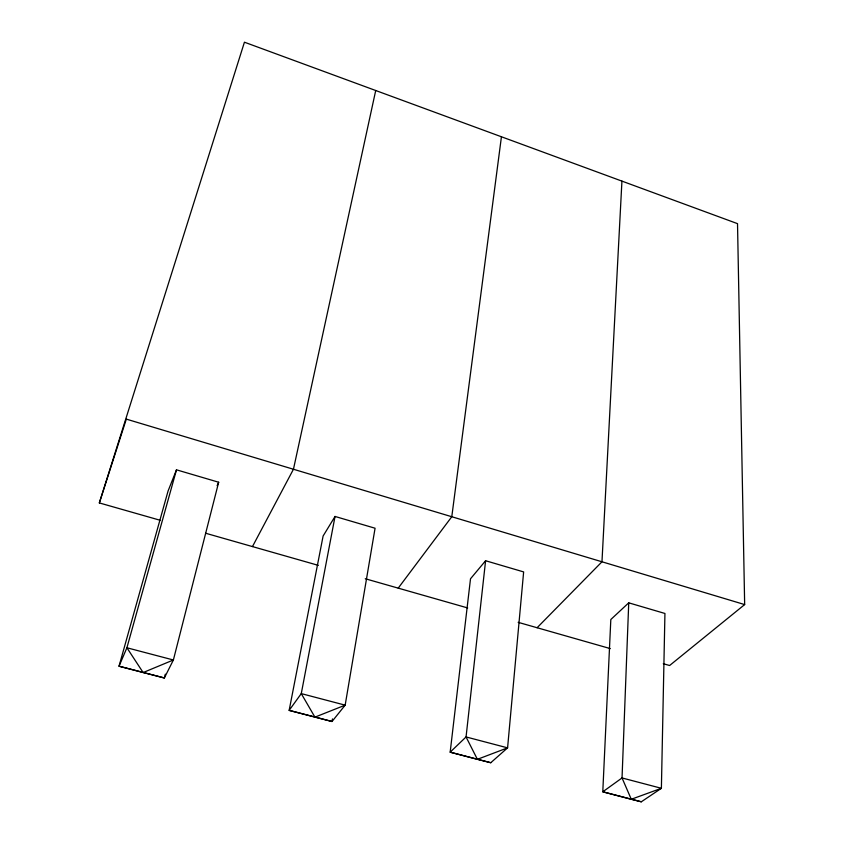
<?xml version="1.0" encoding="UTF-8"?>
<svg xmlns="http://www.w3.org/2000/svg" width="844" height="844" viewBox="0 0 844 844"><rect width="100%" height="100%" fill="white"/><g stroke="black" fill="none" stroke-linecap="round" stroke-linejoin="round"><path stroke-width="1.27" d="M628.738 602.827L622.039 777.946L631.28 799.279L641.313 801.8L661.39 788.296L664.935 613.472L628.738 602.827L610.824 619.517L602.785 791.799L631.28 799.279L661.39 788.296L622.039 777.946L602.785 791.799L641.313 801.8M621.933 181.112L601.972 561.788L537.101 627.736M485.595 560.732L466.057 736.939L477.387 759.326L490.775 762.723L507.582 747.858L523.639 571.915L485.595 560.732L470.509 578.784L450.168 752.173L477.387 759.326L507.582 747.858L466.057 736.939L450.168 752.173L490.775 762.723M501.431 136.77L451.783 516.739L398.21 588.141M332.473 718.919L332.019 721.504L289.154 710.374L323.115 536.003L335.036 516.454L375.074 528.228L345.164 705.151L332.019 721.504L289.154 710.374L301.276 693.61L335.036 516.454M375.717 90.508L293.448 469.253L252.462 546.585M218.67 482.23L173.379 659.987L164.348 677.975L119.025 666.211L168.072 491.008L176.491 469.823L218.67 482.23L217.108 485.68M165.318 674.166L164.348 677.975L119.025 666.211L126.906 647.77L176.491 469.823M160.086 520.252L99.339 502.929L244.433 42.2L737.519 223.649L744.661 604.578L669.609 665.515L663.3 663.722M99.339 502.929L126.315 419.12L744.661 604.578M205.641 533.239L318.367 565.374M365.262 578.741L467.66 607.944M518.163 622.334L610.296 648.603M173.379 659.987L143.132 672.552L126.906 647.77L173.379 659.987M345.164 705.151L314.928 717.147L301.276 693.61L345.164 705.151"/></g></svg>
